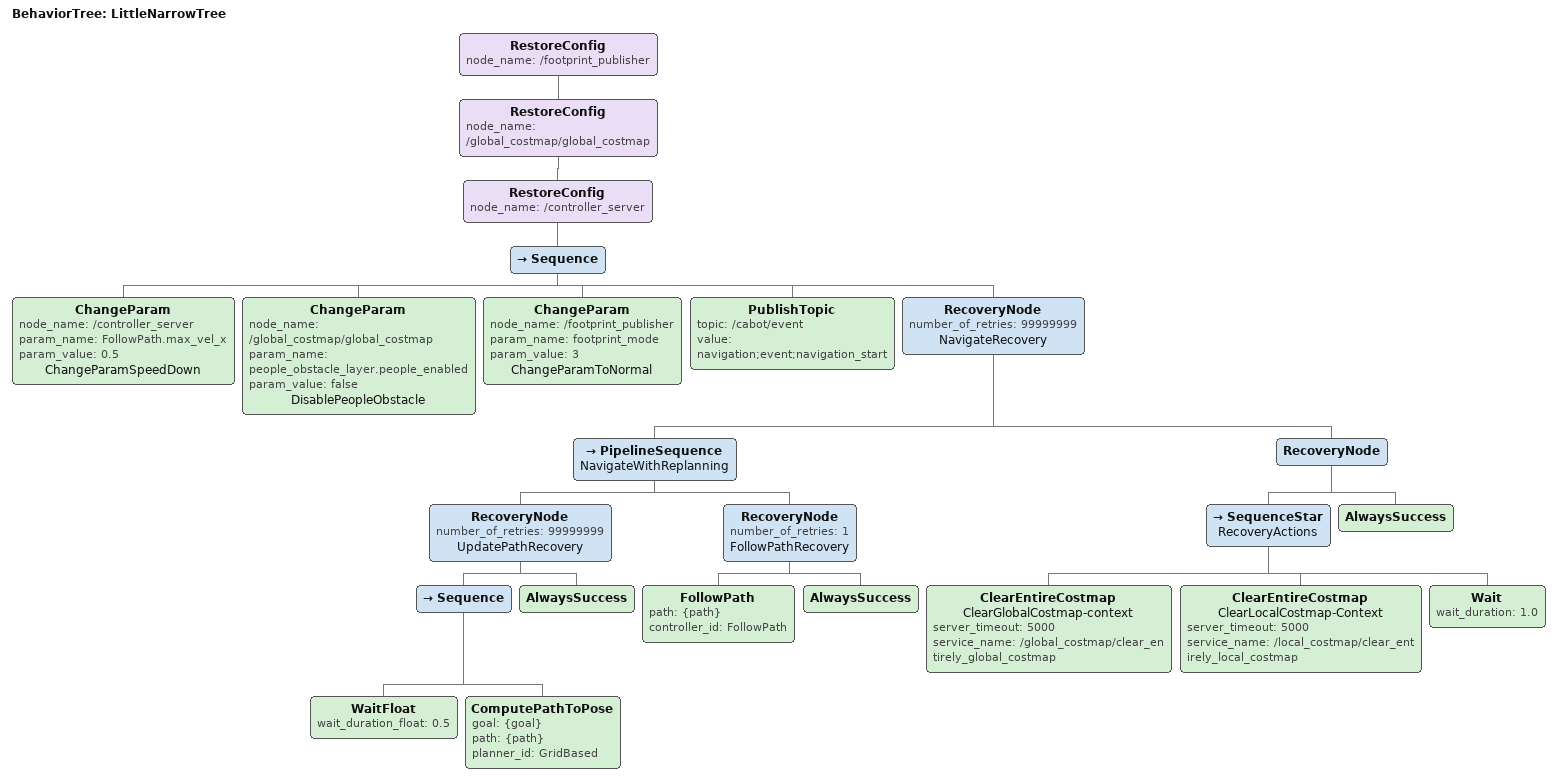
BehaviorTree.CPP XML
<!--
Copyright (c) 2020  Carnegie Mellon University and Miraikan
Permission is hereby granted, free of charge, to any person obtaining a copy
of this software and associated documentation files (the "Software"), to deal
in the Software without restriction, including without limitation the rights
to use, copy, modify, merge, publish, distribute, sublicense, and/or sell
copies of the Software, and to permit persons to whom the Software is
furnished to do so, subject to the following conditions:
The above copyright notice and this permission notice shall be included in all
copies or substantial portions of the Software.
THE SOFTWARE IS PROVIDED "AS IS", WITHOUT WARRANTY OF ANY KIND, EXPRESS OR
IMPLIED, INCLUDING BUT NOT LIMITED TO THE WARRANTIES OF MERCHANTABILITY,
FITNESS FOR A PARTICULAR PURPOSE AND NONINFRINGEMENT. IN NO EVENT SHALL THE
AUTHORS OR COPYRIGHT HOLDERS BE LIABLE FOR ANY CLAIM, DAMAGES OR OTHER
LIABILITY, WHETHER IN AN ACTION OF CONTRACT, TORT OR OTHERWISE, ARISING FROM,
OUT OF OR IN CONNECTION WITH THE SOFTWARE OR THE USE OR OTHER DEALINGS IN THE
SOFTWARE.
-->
<?xml version="1.0" encoding="utf-8"?>

<!--
    This Behavior Tree replans the global path periodically at 1 Hz and it also has
    recovery actions.
-->

<root main_tree_to_execute="LittleNarrowTree">
  <BehaviorTree ID="LittleNarrowTree">
    <RestoreConfig node_name="/footprint_publisher">
      <RestoreConfig node_name="/global_costmap/global_costmap">
	<RestoreConfig node_name="/controller_server">
	  <Sequence>
	    <ChangeParam node_name="/controller_server"
			 param_name="FollowPath.max_vel_x"
			 param_value="0.5"  name="ChangeParamSpeedDown"/>

	    <ChangeParam node_name="/global_costmap/global_costmap"
			 param_name="people_obstacle_layer.people_enabled"
			 param_value="false"  name="DisablePeopleObstacle"/>

		<ChangeParam node_name="/footprint_publisher"
			 param_name="footprint_mode"
			 param_value="3"  name="ChangeParamToNormal"/>

        <PublishTopic topic="/cabot/event" value="navigation;event;navigation_start" />
	    <RecoveryNode number_of_retries="99999999" name="NavigateRecovery">
	      <PipelineSequence name="NavigateWithReplanning">
		<!-- Not using RateController, so that the robot can keep trying to find the initial/updated path -->
		<RecoveryNode number_of_retries="99999999" name="UpdatePathRecovery">
		  <Sequence>
		    <WaitFloat wait_duration_float="0.5"/>
		    <ComputePathToPose goal="{goal}" path="{path}" planner_id="GridBased" />
		  </Sequence>
		  <AlwaysSuccess/>
		</RecoveryNode>
		<RecoveryNode number_of_retries="1" name="FollowPathRecovery">
		  <FollowPath path="{path}" controller_id="FollowPath" />
		  <AlwaysSuccess/>
		</RecoveryNode>
	      </PipelineSequence>
	      <RecoveryNode>
		<SequenceStar name="RecoveryActions">
		  <ClearEntireCostmap name="ClearGlobalCostmap-context" server_timeout="5000"
                                      service_name="/global_costmap/clear_entirely_global_costmap"/>
		  <ClearEntireCostmap name="ClearLocalCostmap-Context" server_timeout="5000"
				      service_name="/local_costmap/clear_entirely_local_costmap"/>
		  <Wait wait_duration="1.0"/>
		</SequenceStar>
		<AlwaysSuccess/>
	      </RecoveryNode>
	    </RecoveryNode>
	  </Sequence>
	</RestoreConfig>
      </RestoreConfig>
    </RestoreConfig>
  </BehaviorTree>
</root>
